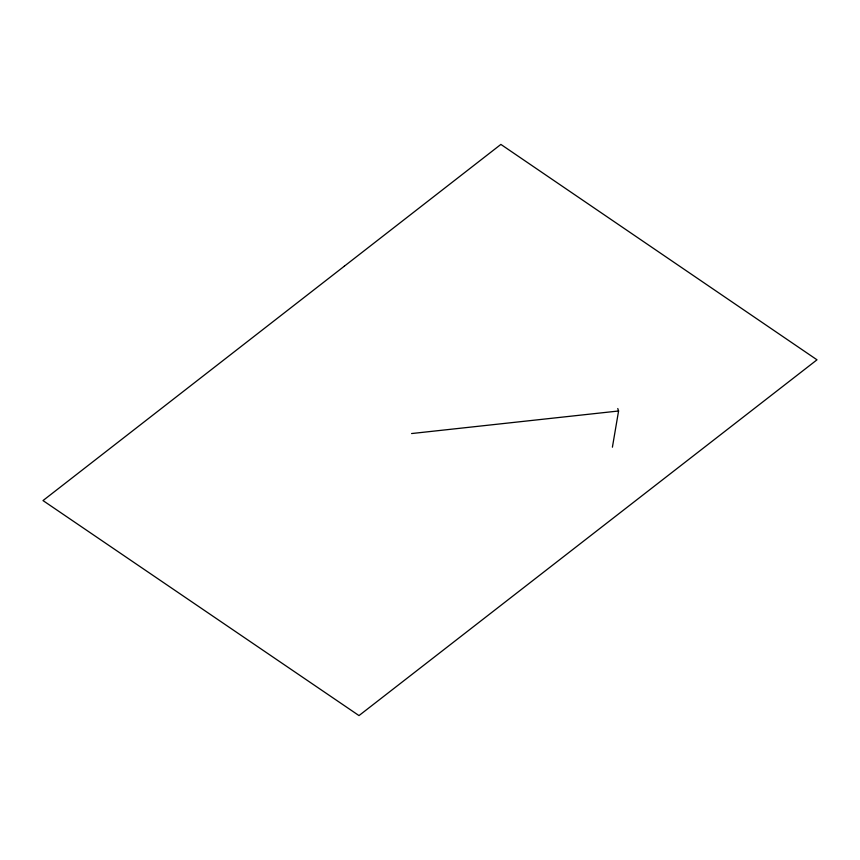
<?xml version="1.0" encoding="UTF-8"?>
<svg xmlns="http://www.w3.org/2000/svg" width="860" height="860" viewBox="0 0 860 860"><rect width="100%" height="100%" fill="white"/><g stroke="black" fill="none" stroke-linecap="round" stroke-linejoin="round"><path stroke-width="1.29" d="M612.406 447.189L618.576 410.994L617.77 408.521M411.585 433.548L618.576 410.994M344.376 266.159L43 500.574L358.996 715.584L817 359.813L500.885 144.416L344.376 266.159"/></g></svg>
